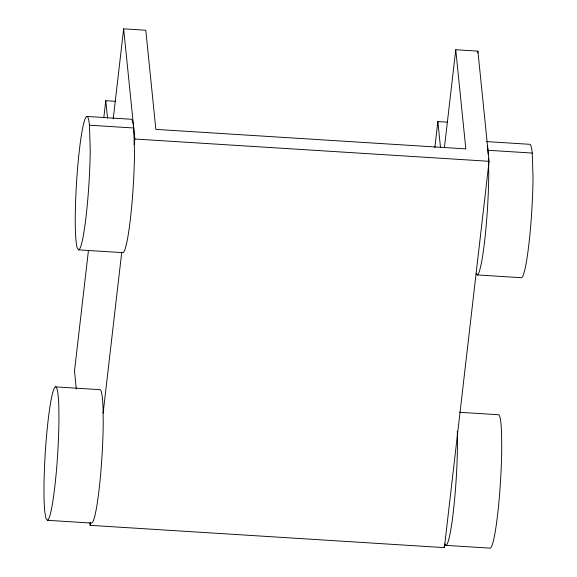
<?xml version="1.0" encoding="UTF-8"?>
<svg xmlns="http://www.w3.org/2000/svg" width="577" height="577" viewBox="0 0 577 577"><rect width="100%" height="100%" fill="white"/><g stroke="black" fill="none" stroke-linecap="round" stroke-linejoin="round"><path stroke-width="0.87" d="M88.476 250.223L74.491 371.112L76.308 389.013M103.802 117.701L105.771 100.686L115.515 101.3M113.236 118.891L123.651 28.85L145.793 30.242L155.862 129.385L465.819 148.888L455.751 49.737L477.893 51.129L489.08 161.293L444.391 547.623L90.156 525.337L89.897 522.798M90.156 525.337L90.502 522.329M103.124 413.204L121.769 252.041M134.203 144.553L134.845 139.014L123.651 28.85M434.863 147.539L437.871 121.574L447.608 122.187M444.405 147.806L455.751 49.737M477.684 52.918L477.893 51.129M86.867 116.446L131.145 119.237A66.838 6.224 -86.4 0 1 133.727 127.993L134.506 152.285A66.838 6.224 -86.4 0 1 122.894 252.654L78.616 249.87L77.138 247.684A66.838 6.224 -86.4 0 1 78.537 157.954A66.838 6.224 -86.4 0 1 89.442 125.209L133.727 127.993M486.274 141.574L529.664 144.3A66.838 6.224 -86.4 0 1 532.239 153.064L533.025 177.348A66.838 6.224 -86.4 0 1 521.413 277.717L477.136 274.933L476.112 273.426M487.327 145.664A66.838 6.224 -86.4 0 1 487.962 150.28L532.239 153.064M134.845 139.014L489.08 161.293M55.587 386.878L99.864 389.663A66.838 6.224 -86.4 0 1 103.081 408.949L103.225 422.71A66.838 6.224 -86.4 0 1 91.613 523.079L47.336 520.295L45.857 518.117L44.761 511.539A66.838 6.224 -86.4 0 1 49.009 413.262A66.838 6.224 -86.4 0 1 58.804 406.165L58.948 419.926A66.838 6.224 -86.4 0 1 47.336 520.295M459.422 412.281L498.384 414.733A66.838 6.224 -86.4 0 1 501.601 434.019L501.745 447.781A66.838 6.224 -86.4 0 1 490.133 548.15L445.855 545.366L444.831 543.859M437.871 121.574L440.467 147.128M444.225 545.929L444.391 547.623M105.771 100.686L107.56 118.307M487.962 150.28L488.229 154.665M488.445 158.17L488.604 160.803M89.442 125.209L90.228 149.501A66.838 6.224 -86.4 0 1 78.616 249.87M488.611 161.654L488.741 174.564A66.838 6.224 -86.4 0 1 477.136 274.933M457.323 431.235L457.46 444.997A66.838 6.224 -86.4 0 1 445.855 545.366"/></g></svg>
